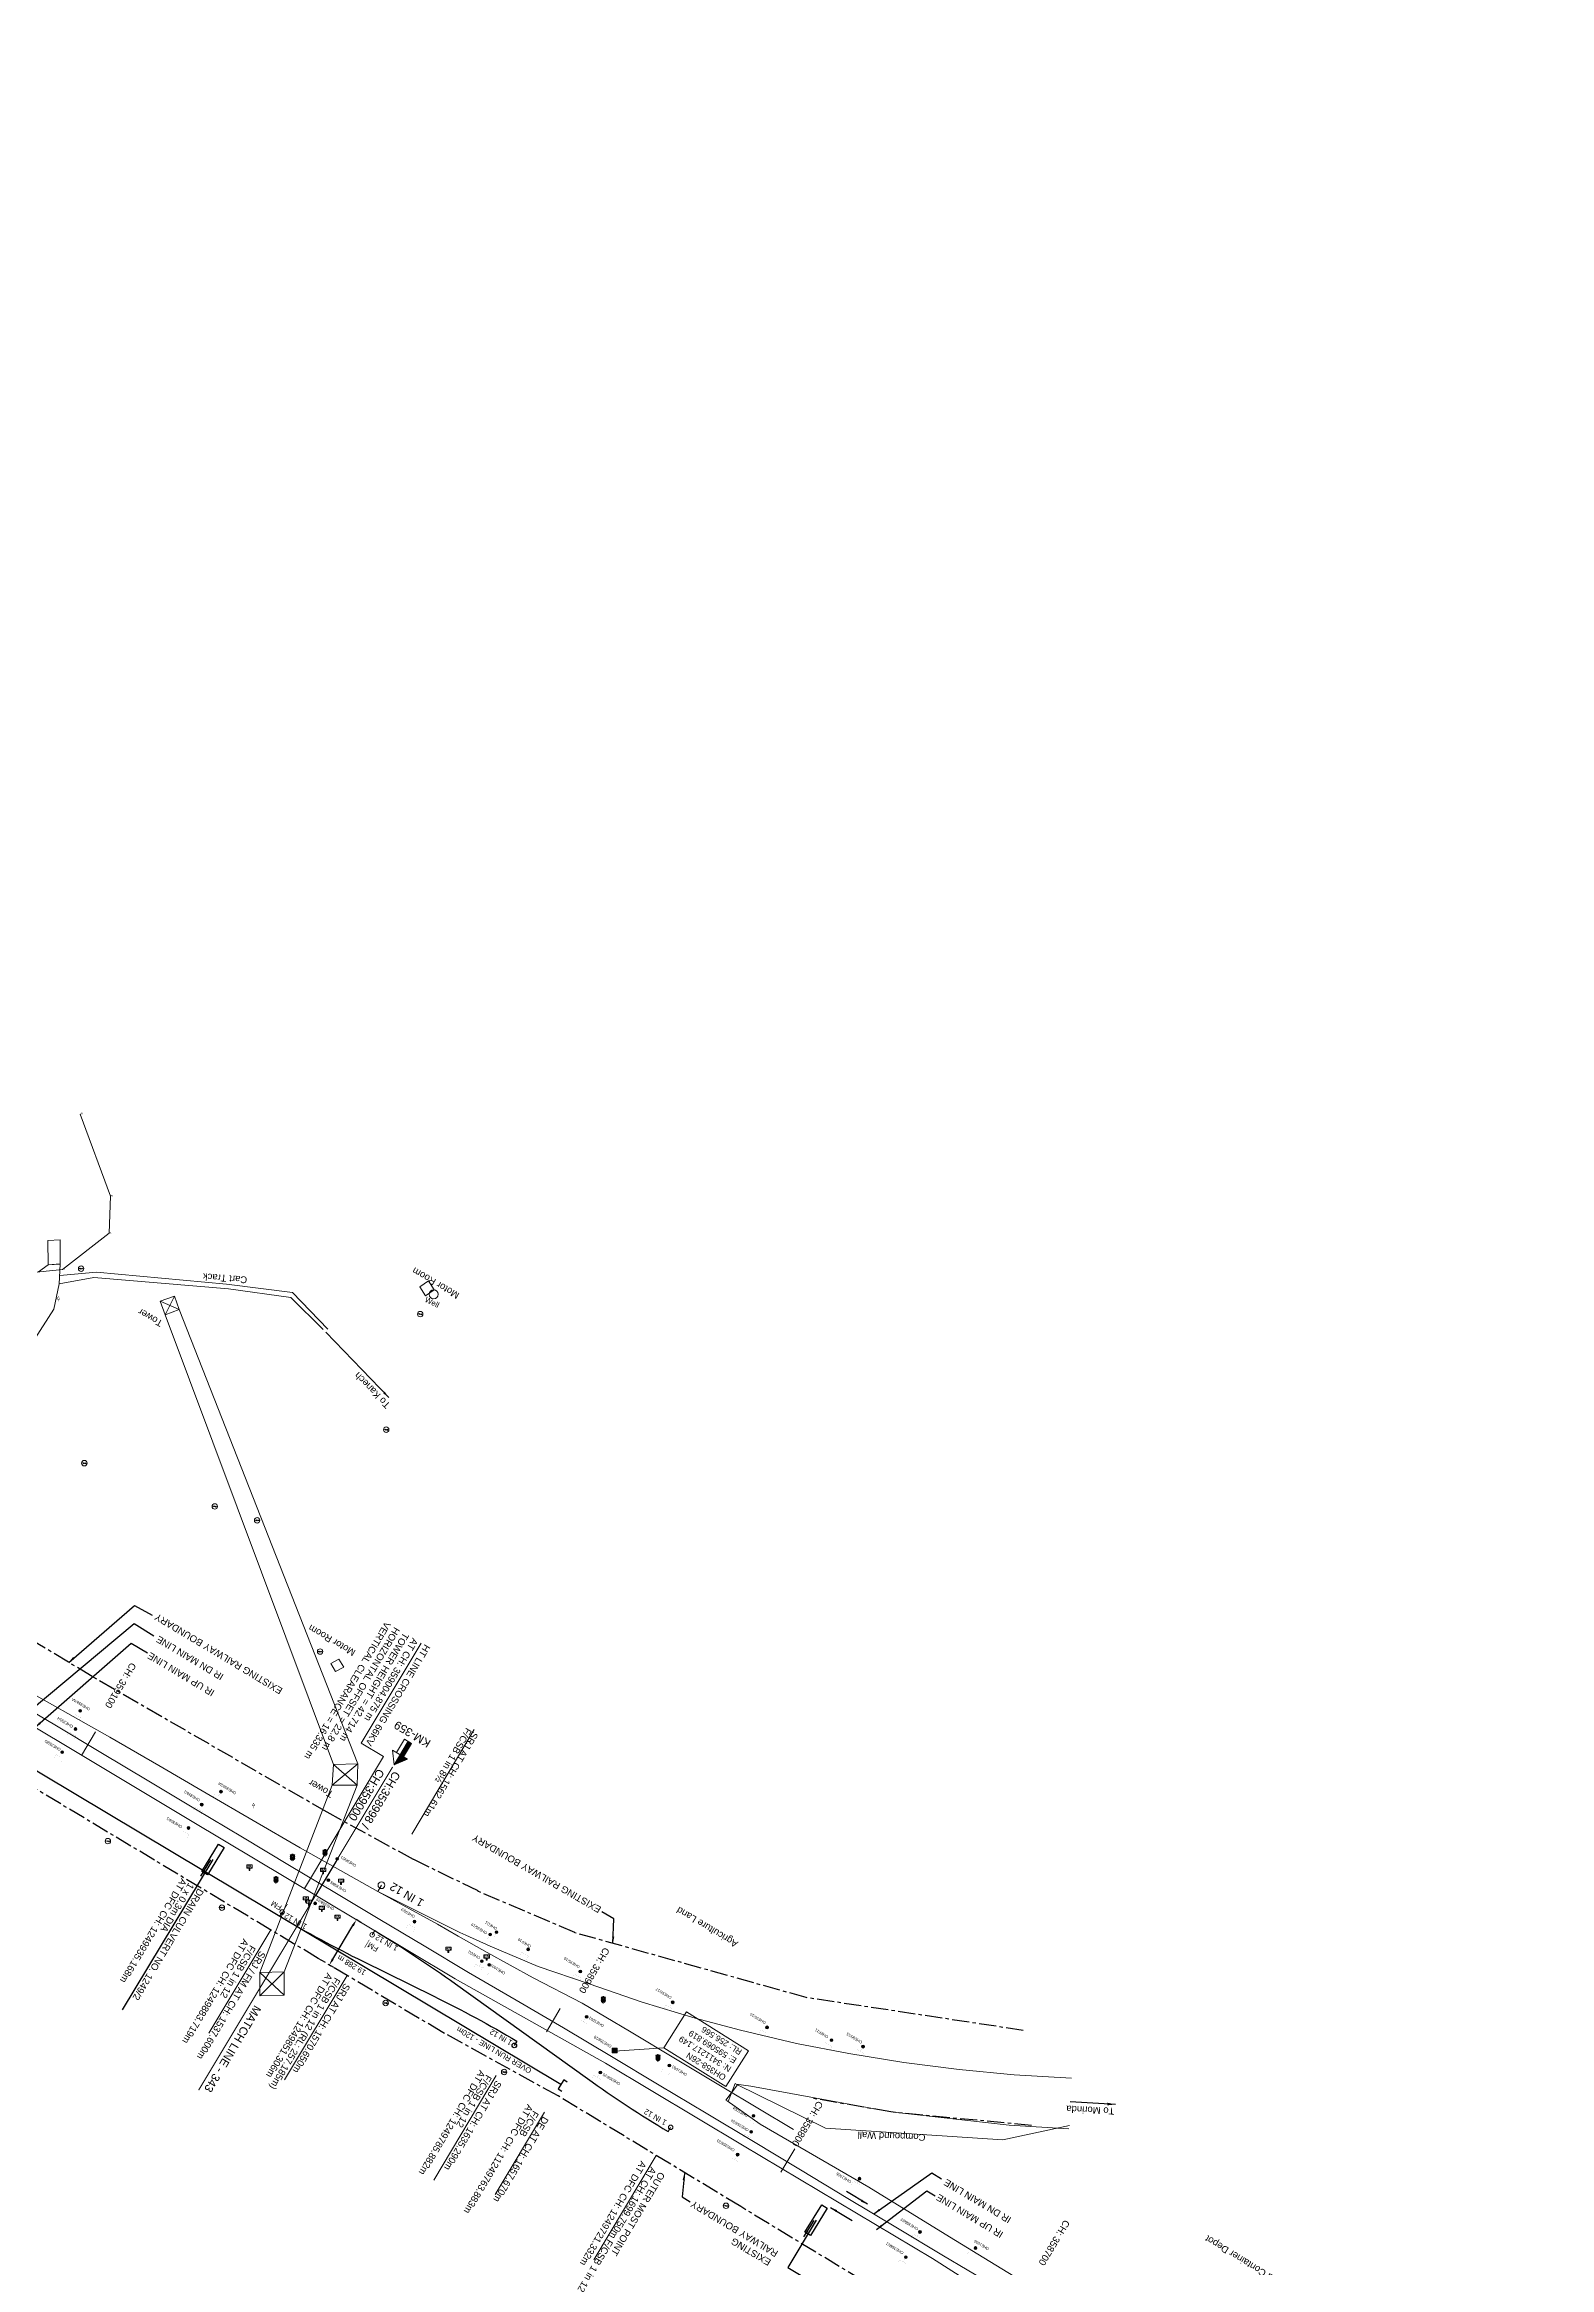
# Model space of a CAD drawing. Header units: metres. Extents: x 593168 to 611286, y 3401475 to 3412398.
# Drawn here: x 594861 to 595412, y 3411138 to 3411952 of the extents above; entities that cross this region are included whole.
import ezdxf
from ezdxf.enums import TextEntityAlignment as Align

# ---------------------------------------------------------------- set-up
doc = ezdxf.new("R2010")
doc.units = ezdxf.units.M
doc.header["$MEASUREMENT"] = 0
doc.linetypes.add('CENTER', pattern=[2, 1.25, -0.25, 0.25, -0.25])
doc.linetypes.add('PHANTOM2', pattern=[1.25, 0.625, -0.125, 0.125, -0.125, 0.125, -0.125])
doc.layers.get('Defpoints').update_dxf_attribs({"lineweight": 0})
for name, color, linetype, lineweight in [('Bench_Mark', 7, 'Continuous', 0), ('Cart Track', 34, 'Continuous', 0), ('Commercial Building Pucca', 251, 'Continuous', 0), ('Compound Wall', 251, 'Continuous', 0), ('DFCC BOUNDARY', 6, 'CENTER', 0), ('Electric Pole', 251, 'Continuous', 0), ('Exg track', 7, 'Continuous', 0), ('Existing IR Chainage', 7, 'Continuous', 0), ('Existing IR Track', 7, 'Continuous', 0), ('Fence', 251, 'F-LINE', 0), ('Gate', 251, 'Continuous', 0), ('HT & LT DETAILS IN PLAN', 7, 'Continuous', 0), ('IR PROP. DETAILS', 190, 'Continuous', 18), ('KM STONE', 7, 'Continuous', 0), ('Name Board', 251, 'Continuous', 0), ('OHE MAST', 8, 'Continuous', 0), ('OHE MAST TEXT', 8, 'Continuous', 0), ('PWR_LINE', 134, 'POWER', 0), ('Residential building Katcha', 251, 'Continuous', 0), ("SANEHWAL STN. SRJ'S", 251, 'Continuous', 0), ('SH.NOS', 251, 'Continuous', 0), ('Side Details', 251, 'Continuous', 0), ('Sign Board', 251, 'Continuous', 0), ('Subroad Edge', 34, 'Continuous', 0), ('Text1', 251, 'Continuous', 0), ('TOPOSTYLEREMARK', 251, 'Continuous', 0), ('Tower', 7, 'Continuous', 0), ('Village Area', 251, 'Continuous', 0), ('Village Area text', 251, 'Continuous', 0), ('Well', 5, 'Continuous', 0)]:
    doc.layers.add(name, color=color, linetype=linetype, lineweight=lineweight)
for name, color, linetype in [('DRAIN CULVERT', 1, 'Continuous'), ('Existing Railway Boundary', 7, 'CENTER'), ('MATCH LINE', 7, 'Continuous')]:
    doc.layers.add(name, color=color, linetype=linetype)
doc.styles.add('CUT-FILL', font='cut-fill.shx', dxfattribs={"height": 2})
doc.styles.add('NB', font='swissbo.ttf', dxfattribs={"height": 1.5})
doc.styles.get("Standard").update_dxf_attribs({"font": 'arial.ttf'})
doc.styles.add('Style-Arial', font='arial.ttf')
doc.linetypes.add('F-LINE', pattern='A,0.6,["X",Standard,S=0.3,R=0,X=0,Y=-0.15],0.1', length=0.7)
doc.linetypes.add('POWER', pattern='A,10,-0.2,[131,ltypeshp.shx,S=0.4,R=0,X=-0.2,Y=0],-0.2,[131,ltypeshp.shx,S=0.4,R=180,X=1.2,Y=0],-1.2,-0.2,[131,ltypeshp.shx,S=0.4,R=0,X=-0.2,Y=0],-0.2,[131,ltypeshp.shx,S=0.4,R=180,X=1.2,Y=0],-1.2,-0.2,[131,ltypeshp.shx,S=0.4,R=0,X=-0.2,Y=0],-0.2,[131,ltypeshp.shx,S=0.4,R=180,X=1.2,Y=0],-1.2', length=14.8)
doc.dimstyles.new('ISO-25', dxfattribs={"dimtxt": 2.5, "dimasz": 2.5, "dimexe": 1.25, "dimexo": 0.625, "dimtad": 1, "dimtxsty": 'Standard', "dimcen": 2.5, "dimadec": 0, "dimazin": 0, "dimtfac": 1, "dimtmove": 0, "dimatfit": 3, "dimfxl": 1, "dimarcsym": 0})
doc.dimstyles.get("Standard").update_dxf_attribs({"dimtxt": 2.5, "dimasz": 0.18, "dimexe": 0.18, "dimexo": 0.0625, "dimgap": 0.09, "dimtad": 0, "dimtih": 1, "dimtoh": 1, "dimdec": 3, "dimzin": 0, "dimdsep": 46, "dimtxsty": 'Standard', "dimcen": 0.09, "dimaunit": 1, "dimadec": 4, "dimazin": 0, "dimtfac": 1, "dimtdec": 3, "dimtofl": 0, "dimtmove": 0, "dimatfit": 3, "dimfxl": 1, "dimtolj": 1, "dimtzin": 0, "dimarcsym": 0})

# ---------------------------------------------------------------- blocks, each defined once
blk = doc.blocks.new('GT')
at = {"layer": 'Gate'}
for p, q in [((-0.5, -0.5), (-0.5, 0.5)), ((-0.5, 0.5), (0.5, -0.5)), ((0.5, 0.5), (0.5, -0.5))]:
    blk.add_line(p, q, dxfattribs=at)
blk.add_lwpolyline([(0.5, 0.5), (-0.5, -0.5)], dxfattribs=at)
blk = doc.blocks.new('EP')
blk.add_hatch(color=8).paths.add_polyline_path([(-0.21, -0.05), (-0.21, 0.16), (-0.93, -0.01), (-0.31, 0.07), (-0.31, -0.19), (0.31, 0), (0.31, -0.24), (0.94, -0.01), (0.41, -0.1), (0.43, 0.15)])
at = {"color": 8}
for p, q in [((-0.93, -0.01), (-0.21, 0.16)), ((-0.31, 0.07), (-0.93, -0.01)), ((-0.31, -0.19), (-0.31, 0.07)), ((0.31, 0), (-0.31, -0.19)), ((-0.21, 0.16), (-0.21, -0.05)), ((-0.21, -0.05), (0.43, 0.15)), ((0.31, -0.24), (0.31, 0)), ((0.43, 0.15), (0.41, -0.1)), ((0.94, -0.01), (0.31, -0.24)), ((0.41, -0.1), (0.94, -0.01))]:
    blk.add_line(p, q, dxfattribs=at)
blk.add_circle((0, 0), 1, dxfattribs=at)
blk = doc.blocks.new('NB')
for p, q in [((-0.98, 0.82), (-0.98, 1.98)), ((-0.98, 1.98), (0.98, 1.98)), ((-0.98, 0.82), (0.98, 0.82)), ((-0.13, 0.82), (-0.13, 0)), ((-0.13, 0), (0.13, 0)), ((0.13, 0.82), (0.13, 0)), ((0.98, 1.98), (0.98, 0.82))]:
    blk.add_line(p, q)
at = {"style": 'NB', "width": 1.025371}
blk.add_text('NB', height=0.988, rotation=180, dxfattribs=at).set_placement((0, 1.39), align=Align.MIDDLE)
blk = doc.blocks.new('SIG')
for color, points in [(1, [(-0.22, 0.42, 0.180295), (-0.01, 0.33, -0.00255), (0.01, 0.33, -0.00255), (0.02, 0.33, 0.180295), (0.23, 0.42, -0.002654), (0.25, 0.44, 0.184495), (0.33, 0.65, 1.000001), (-0.32, 0.65, 0.184495), (-0.24, 0.44, -0.002654)]), (2, [(0.23, -0.23, -0.002654), (0.25, -0.21, 0.184495), (0.33, 0.01, 1.000001), (-0.32, 0.01, 0.184495), (-0.24, -0.21, -0.002654), (-0.22, -0.23, 0.180295), (-0.01, -0.32, -0.00255), (0.01, -0.32, -0.00255), (0.02, -0.32, 0.180295)]), (3, [(0.23, -0.88, -0.002654), (0.25, -0.86, 0.184495), (0.33, -0.64, 1.000001), (-0.32, -0.64, 0.184495), (-0.24, -0.86, -0.002654), (-0.22, -0.88, 0.395599)])]:
    blk.add_hatch(color=color).paths.add_polyline_path(points)
for p, q in [((-0.31, 0.98), (-0.32, -0.9)), ((0.33, -0.9), (0.32, 0.98))]:
    blk.add_line(p, q)
for points in [[(-0.31, 0.98), (-0.81, 0.98, 0.198758), (-0.42, 0.41, 0.003814), (-0.31, 0.39, 0.003814)], [(-0.31, 0.33), (-0.81, 0.33, 0.198758), (-0.42, -0.23, 0.003727), (-0.32, -0.26, 0.003727)], [(0.32, 0.98), (0.82, 0.98, -0.198758), (0.44, 0.41, -0.003814), (0.32, 0.39, -0.003814)], [(0.32, 0.33), (0.82, 0.33, -0.198758), (0.44, -0.23, -0.003727), (0.33, -0.26, -0.003727)], [(-0.32, -0.32), (-0.81, -0.32, 0.198758), (-0.42, -0.88, 0.003639), (-0.32, -0.9)], [(0.33, -0.32), (0.82, -0.32, -0.198758), (0.44, -0.88, -0.003639), (0.33, -0.9)]]:
    blk.add_lwpolyline(points, format="xyb")
for centre, radius, start, end in [((0.01, 0.91), 0.324, 12.40488, 167.59512), ((0.01, 0.81), 0.357, 27.75781, 152.24219), ((0.01, -0.9), 0.324, 181.45715, 358.54285)]:
    blk.add_arc(centre, radius, start, end)
blk = doc.blocks.new('TSB')
at = {"const_width": 0.132}
blk.add_lwpolyline([(-0.51, 0.84), (0.54, 0.84), (0, 1.85)], close=True, dxfattribs=at)
at = {"const_width": 0.142}
blk.add_lwpolyline([(0, 0.84), (0, 0)], dxfattribs=at)
blk = doc.blocks.new('TSB70')
at = {"layer": 'SH.NOS', "const_width": 0.132}
blk.add_lwpolyline([(-0.51, 0.84), (0.54, 0.84), (0, 1.85)], close=True, dxfattribs=at)
at = {"layer": 'SH.NOS', "const_width": 0.142}
blk.add_lwpolyline([(0, 0.84), (0, 0)], dxfattribs=at)
at = {"layer": 'SH.NOS', "style": 'CUT-FILL'}
blk.add_text('70', height=0.2, dxfattribs=at).set_placement((-0.16, 1.03))
blk = doc.blocks.new('KM POST PLAN')
h = blk.add_hatch(color=256)
h.dxf.hatch_style = 1
h.paths.add_polyline_path([(0, -8.5), (-3, -8.5), (-3, -20), (0, -20)])
h.paths.add_polyline_path([(0, -8.5), (0, 0), (-6.3, -8.5)])
for points in [[(0, 0), (-6.3, -8.5), (6.3, -8.5)], [(0, 0), (0, -20)], [(0, 0), (6.3, -8.5)], [(3, -8.5), (3, -20), (-3, -20), (-3, -8.5)]]:
    blk.add_lwpolyline(points)
at = {"style": 'Style-Arial'}
blk.add_attdef('KM-POST', text='', height=6, dxfattribs=at).set_placement((0, -26, -263.9), align=Align.MIDDLE_CENTER)
blk = doc.blocks.new('OHE MAST')
h = blk.add_hatch(color=256)
h.dxf.hatch_style = 1
edge = h.paths.add_edge_path()
edge.add_arc((0, 0), 0.514, 0, 360)
at = {"const_width": 0.01}
for points in [[(1.5, 3.5), (1.5, 2), (-1.5, 2), (-1.5, 3.5)], [(0, 2), (0, 0)]]:
    blk.add_lwpolyline(points, dxfattribs=at)
blk.add_circle((0, 0), 0.514)
blk = doc.blocks.new('*D209')
at = {"layer": 'Defpoints', "color": 0, "linetype": 'ByBlock', "ltscale": 5, "transparency": 16777216}
for p in [(594975.21, 3411265), (594976.93, 3411263.98), (594967.03, 3411247.43)]:
    blk.add_point(p, dxfattribs=at)
at = {"layer": 'DFCC BOUNDARY', "color": 0, "linetype": 'ByBlock', "lineweight": -2, "ltscale": 5, "transparency": 16777216}
for p, q in [((594966.59, 3411250.6), (594973.93, 3411262.86)), ((594976.82, 3411264.04), (594975.11, 3411265.07)), ((594966.92, 3411247.49), (594965.2, 3411248.52))]:
    blk.add_line(p, q, dxfattribs=at)
at = {"layer": 'DFCC BOUNDARY', "color": 0, "linetype": 'ByBlock', "ltscale": 5, "transparency": 16777216}
for points in [[(594973.57, 3411263.07), (594974.29, 3411262.65), (594975.21, 3411265)], [(594966.23, 3411250.81), (594966.95, 3411250.38), (594965.31, 3411248.45)]]:
    blk.add_solid(points, dxfattribs=at)
at = {"layer": 'DFCC BOUNDARY', "color": 0, "linetype": 'ByBlock', "ltscale": 5, "transparency": 16777216, "insert": (594973.51, 3411248.43), "char_height": 2, "attachment_point": 5, "rotation": 149, "style": 'Style-Arial'}
blk.add_mtext('\\A1;19.288 m', dxfattribs=at)
blk = doc.blocks.new('TerminatorOpen_0.5')
at = {"color": 0, "linetype": 'ByBlock', "lineweight": -2}
for q in [(-1, 0.25), (-1, 0), (-1, -0.25)]:
    blk.add_line((0, 0), q, dxfattribs=at)
blk = doc.blocks.new('BM')
blk.add_hatch(color=256).paths.add_polyline_path([(-0.88, 0.88), (-0.88, -0.88), (0.88, -0.88), (0.88, 0.88)])
for p, q in [((0.88, 0.88), (-0.88, 0.88)), ((-0.88, 0.88), (-0.88, -0.88)), ((0.88, -0.88), (0.88, 0.88)), ((-0.88, -0.88), (0.88, -0.88))]:
    blk.add_line(p, q)

msp = doc.modelspace()

# ---------------------------------------------------------------- linework, layer by layer
at = {"layer": 'Cart Track'}
for points in [[(594963.111, 3411481.196, 256.007), (594963.1115, 3411481.1955, 256.0071), (594951.2269, 3411492.9288, 256.0801), (594928.3468, 3411496.0212, 256.0521), (594879.0772, 3411500.1616, 255.9761), (594866.4203, 3411497.9304, 256.269)], [(594866.646, 3411500.8857, 256.177), (594880.0358, 3411502.2106, 255.9681), (594927.6919, 3411497.7095, 255.9681), (594951.7755, 3411494.6922, 256.15), (594964.7309, 3411481.2421, 256.0951), (594964.731, 3411481.242, 256.095)]]:
    msp.add_polyline3d(points, dxfattribs=at)
at = {"layer": 'Commercial Building Pucca'}
for points in [[(595003.7209, 3411495.6892, 255.7652), (595000.548, 3411493.5399, 256.0641), (594998.3969, 3411496.8077, 255.7102), (595001.5794, 3411498.9635, 255.7102)], [(594970.6545, 3411357.5105, 256.5799), (594967.6304, 3411355.9513, 256.5059), (594965.8229, 3411358.9052, 256.124), (594968.8478, 3411360.4647, 256.124)]]:
    msp.add_polyline3d(points, close=True, dxfattribs=at)
at = {"layer": 'Compound Wall'}
msp.add_polyline3d([(595114.313, 3411204.7684, 258.6633), (595146.9591, 3411188.7475, 258.4314), (595211.928, 3411184.4506, 256.8008), (595236.3483, 3411189.6276, 255.7672)], dxfattribs=at)
at = {"layer": 'DRAIN CULVERT', "elevation": 31.5708}
msp.add_lwpolyline([(594920.6632, 3411281.4492), (594918.6046, 3411282.683), (594924.7287, 3411292.7107), (594926.7873, 3411291.4769)], close=True, dxfattribs=at)
msp.add_lwpolyline([(594922.6959, 3411287.08), (594889.4722, 3411231.969)], dxfattribs=at)
at = {"layer": 'DRAIN CULVERT'}
msp.add_lwpolyline([(595141.5273, 3411149.4041), (595139.4687, 3411150.6379), (595145.5928, 3411160.6657), (595147.6514, 3411159.4318)], close=True, dxfattribs=at)
msp.add_lwpolyline([(595143.5875, 3411155.017), (595133.2172, 3411137.628), (595142.6234, 3411132.0185), (595113.4344, 3411083.074)], dxfattribs=at)
at = {"layer": 'Exg track'}
msp.add_line((594983.0171, 3411275.3274), (594984.4042, 3411277.659), dxfattribs=at)
msp.add_circle((594984.4042, 3411277.659), 1.2487, dxfattribs=at)
at = {"layer": 'Existing IR Chainage', "color": 7, "linetype": 'Continuous', "lineweight": 13, "flags": 128}
for points in [[(594879.6705, 3411333.8008), (594874.5335, 3411325.2212)], [(594968.059, 3411286.766), (594960.3565, 3411273.8947)], [(594968.059, 3411286.766), (594960.3565, 3411273.8947)], [(594968.059, 3411286.766), (594960.3565, 3411273.8947)], [(595049.8062, 3411232.5581), (595044.781, 3411223.9125)], [(595135.7443, 3411181.1576), (595130.601, 3411172.5817)]]:
    msp.add_lwpolyline(points, dxfattribs=at)
at = {"layer": 'Existing IR Track', "color": 0, "lineweight": 15, "elevation": 257.2056, "flags": 128}
msp.add_lwpolyline([(594818.8469, 3411358.491), (594868.668, 3411328.7776), (594915.0594, 3411301.0226), (594961.2024, 3411273.396), (595011.4496, 3411243.3355), (595066.4225, 3411212.5168), (595116.6332, 3411182.5237), (595186.1262, 3411140.98), (595232.6809, 3411111.3592)], dxfattribs=at)
at = {"layer": 'Existing IR Track', "color": 0, "flags": 128}
for points in [[(595135.2176, 3411188.1564), (595109.1479, 3411203.8277), (595092.719, 3411213.7035), (595075.216, 3411224.2173), (595057.8506, 3411234.462), (595039.9279, 3411243.7857), (595023.0743, 3411253.0711), (595012.4365, 3411259.0396), (595004.8604, 3411263.3495), (594983.0171, 3411275.3274), (594971.3615, 3411281.897), (594954.6435, 3411291.3203), (594937.4717, 3411301.3117), (594920.2407, 3411311.3378), (594902.8483, 3411321.4576), (594884.9352, 3411331.8857), (594849.4513, 3411351.8555)], [(595237.0586, 3411207.0427), (595216.0995, 3411208.2455), (595195.88, 3411210.1324), (595175.6479, 3411212.7193), (595155.533, 3411215.9829), (595136.3623, 3411219.7507), (595115.9232, 3411224.5254), (595099.2357, 3411228.9953), (595079.866, 3411234.8482), (595060.422, 3411241.4885), (595041.8169, 3411247.8979), (595024.2, 3411255.3163), (595015.348, 3411259.3266), (595013.1106, 3411260.3408), (594983.0171, 3411275.3274)]]:
    msp.add_lwpolyline(points, dxfattribs=at)
at = {"layer": 'Existing IR Track', "color": 0, "lineweight": 15, "flags": 128}
msp.add_lwpolyline([(595207.4821, 3411131.6284), (595190.255, 3411141.9704), (595172.7274, 3411152.4847), (595155.2244, 3411162.9841), (595137.8938, 3411173.3941), (595120.6115, 3411183.7751), (595103.3412, 3411194.1257), (595086.1131, 3411204.4508), (595068.5779, 3411214.9743), (595051.0673, 3411225.4829), (595033.6784, 3411235.5897), (595016.3177, 3411245.68), (595000.058, 3411255.408), (594983.8014, 3411265.1341), (594967.2717, 3411275.0176), (594950.7068, 3411284.9222), (594933.5137, 3411295.2139), (594916.3583, 3411305.4831), (594899.2028, 3411315.7523), (594881.6033, 3411326.2873), (594864.7664, 3411336.3452), (594848.6475, 3411345.9742)], dxfattribs=at)
at = {"layer": 'Existing Railway Boundary', "ltscale": 5}
for points in [[(595219.3757, 3411224.4926), (595139.956, 3411236.51), (595055.2514, 3411260.2607), (595055.2471, 3411260.3203), (595019.6301, 3411275.5296), (595019.8343, 3411275.5642), (594996.1386, 3411287.071), (594964.5551, 3411304.37), (594878.4143, 3411354.1285), (594195.4154, 3411765.8048), (594139.4384, 3411820.4266), (594013.2418, 3411902.9335), (593973.1737, 3411931.7423), (593936.2204, 3411951.7466)], [(595669.8324, 3410826.98), (595399.9234, 3410989.4837), (595291.6104, 3411053.682), (595288.8058, 3411055.0412), (595115.987, 3411159.9478), (595049.0891, 3411200.4805), (595006.8535, 3411223.7719), (594961.2843, 3411250.8487), (594295.035, 3411650.4615)], [(595222.4084, 3411189.61), (595170.8855, 3411194.6601), (595142.1398, 3411199.6486)]]:
    msp.add_lwpolyline(points, dxfattribs=at)
at = {"layer": 'Fence'}
for points in [[(595114.3134, 3411204.7675), (595119.6114, 3411204.0268), (595170.9323, 3411194.6949), (595170.9191, 3411194.6502)], [(595986.0252, 3410674.6093), (595935.6624, 3410705.3408), (595898.6824, 3410727.4854), (595863.0026, 3410748.7516), (595828.111, 3410769.5342), (595796.2128, 3410788.4877), (595759.7379, 3410810.1088), (595723.2335, 3410832.0475), (595687.0309, 3410853.5815), (595649.8777, 3410875.916), (595611.2865, 3410898.9071), (595580.9885, 3410916.5931), (595512.5764, 3410957.996), (595476.5661, 3410979.361), (595402.8039, 3411023.3737), (595368.2592, 3411043.3332), (595301.4084, 3411083.0248), (595228.5864, 3411126.7737), (595192.3758, 3411148.8751), (595162.8088, 3411167.1177), (595123.0253, 3411190.129), (595110.9292, 3411198.7494)], [(595170.9323, 3411194.6949), (595214.1918, 3411189.7372), (595236.1556, 3411188.4395)]]:
    msp.add_lwpolyline(points, dxfattribs=at)
at = {"layer": 'HT & LT DETAILS IN PLAN', "lineweight": 13, "flags": 128}
msp.add_lwpolyline([(594956.173, 3411276.398), (594985.1133, 3411324.7596), (594976.9841, 3411329.6242), (594998.8963, 3411366.2413)], dxfattribs=at)
msp.add_lwpolyline([(594956.173, 3411276.398), (594985.1133, 3411324.7596), (594976.9841, 3411329.6242), (594998.8963, 3411366.2413)], dxfattribs=at)
at = {"layer": 'IR PROP. DETAILS'}
for p, q in [((594947.1368, 3411266.2917), (594948.0615, 3411267.8461)), ((594981.9166, 3411261.0227), (594980.9919, 3411259.4683))]:
    msp.add_line(p, q, dxfattribs=at)
at = {"layer": 'IR PROP. DETAILS', "lineweight": 30}
msp.add_line((595033.9701, 3411220.5526), (595033.0386, 3411219.0023), dxfattribs=at)
at = {"layer": 'IR PROP. DETAILS', "lineweight": 13}
msp.add_line((595089.3737, 3411187.4291), (595090.2984, 3411188.9835), dxfattribs=at)
at = {"layer": 'IR PROP. DETAILS', "lineweight": 30}
for points in [[(595050.1331, 3411204.7145), (594421.9153, 3411580.2998)], [(595052.4087, 3411205.5983), (595051.1211, 3411206.3677), (595049.1451, 3411203.0612), (595050.4327, 3411202.2917)]]:
    msp.add_lwpolyline(points, dxfattribs=at)
at = {"layer": 'IR PROP. DETAILS', "lineweight": 30, "const_width": 0.2}
for points in [[(594947.1368, 3411266.2917), (594949.9967, 3411270.7568)], [(594978.2482, 3411254.8122), (594979.9396, 3411257.6414)]]:
    msp.add_lwpolyline(points, dxfattribs=at)
at = {"layer": 'IR PROP. DETAILS', "lineweight": 13, "flags": 128}
for points in [[(594943.8407, 3411261.3113), (594921.2398, 3411223.4917)], [(594971.7894, 3411244.6066), (594948.9274, 3411206.3498)], [(595026.3883, 3411207.9336), (595003.5262, 3411169.6768)], [(595044.0823, 3411194.5891), (595026.0568, 3411164.4257)], [(595084.9897, 3411178.7288), (595062.1276, 3411140.4719)]]:
    msp.add_lwpolyline(points, dxfattribs=at)
at = {"layer": 'IR PROP. DETAILS', "lineweight": 30}
for points in [[(594947.1368, 3411266.2917, 0.01961253), (594977.5714, 3411249.8088), (595003.5189, 3411237.0454, -0.01962351), (595033.9701, 3411220.5526)], [(594981.9166, 3411261.0227, -0.02004572), (595011.4642, 3411241.5713), (595059.8096, 3411206.8905, 0.02005669), (595089.3737, 3411187.4291)]]:
    msp.add_lwpolyline(points, format="xyb", dxfattribs=at)
at = {"layer": 'IR PROP. DETAILS'}
for centre in [(594948.0615, 3411267.8461), (594980.9919, 3411259.4683), (595090.2984, 3411188.9835)]:
    msp.add_circle(centre, 0.8325, dxfattribs=at)
at = {"layer": 'IR PROP. DETAILS', "lineweight": 30}
msp.add_circle((595033.0386, 3411219.0023), 0.8325, dxfattribs=at)
at = {"layer": 'MATCH LINE', "linetype": 'PHANTOM2', "ltscale": 15, "const_width": 0.4}
msp.add_lwpolyline([(594988.4809, 3411320.9468), (594917.4539, 3411202.6013)], dxfattribs=at)
at = {"layer": 'PWR_LINE', "flags": 128}
for points, elevation in [([(594905.1447, 3411486.5956), (594966.8685, 3411321.8963)], 256.445), ([(594905.1447, 3411486.5956), (594966.8685, 3411321.8963)], 256.445), ([(594975.7758, 3411322.1574), (594910.3026, 3411488.4491)], 256.8048), ([(594975.7758, 3411322.1574), (594910.3026, 3411488.4491)], 256.8048), ([(594966.3399, 3411314.2575), (594939.8189, 3411245.698)], 256.7489), ([(594966.3399, 3411314.2575), (594939.8189, 3411245.698)], 256.7489), ([(594948.7263, 3411245.9591), (594975.5508, 3411314.3591)], 259.539), ([(594948.7263, 3411245.9591), (594975.5508, 3411314.3591)], 259.539)]:
    msp.add_lwpolyline(points, dxfattribs=dict(at, elevation=elevation))
at = {"layer": 'Residential building Katcha'}
msp.add_polyline3d([(594866.8104, 3411505.1598, 256.138), (594862.3359, 3411504.87, 256.134), (594862.2609, 3411513.7342, 256.264), (594866.7353, 3411514.024, 256.264)], close=True, dxfattribs=at)
at = {"layer": "SANEHWAL STN. SRJ'S", "lineweight": 13, "flags": 128}
msp.add_lwpolyline([(595018.3193, 3411334.6279), (594995.5217, 3411296.3326)], dxfattribs=at)
at = {"layer": 'Subroad Edge'}
msp.add_polyline3d([(594813.9014, 3411509.4366, 255.9341), (594820.0701, 3411503.7953, 256.0181), (594829.1307, 3411498.4273, 255.4602), (594836.6335, 3411496.2526, 256.0891), (594850.6661, 3411500.1955, 256.0621), (594853.9317, 3411501.0866, 256.0921), (594858.8401, 3411502.2772, 256.124), (594862.3289, 3411504.8591, 256.136), (594866.7961, 3411505.1312, 256.135), (594866.4203, 3411497.9304, 256.269), (594864.4132, 3411488.6647, 256.288), (594857.4827, 3411477.6931, 256.251)], dxfattribs=at)
at = {"layer": 'TOPOSTYLEREMARK'}
msp.add_line((595069.6786, 3411216.9481), (595087.8348, 3411218.1113), dxfattribs=at)
at = {"layer": 'TOPOSTYLEREMARK', "linetype": 'Continuous'}
msp.add_lwpolyline([(595118.7688, 3411217.0693), (595110.5504, 3411203.9171), (595087.8348, 3411218.1113), (595096.0533, 3411231.2635)], close=True, dxfattribs=at)
at = {"layer": 'Tower'}
for points in [[(594908.5895, 3411493.3403, 255.8591), (594910.3026, 3411488.4491, 256.141), (594905.1447, 3411486.5956, 256.445), (594903.429, 3411491.4941, 256.445)], [(594908.5895, 3411493.3403, 255.8591), (594910.3026, 3411488.4491, 256.141), (594905.1447, 3411486.5956, 256.445), (594903.429, 3411491.4941, 256.445)], [(594966.8685, 3411321.8963, 256.5689), (594975.7758, 3411322.1574, 256.8048), (594975.5508, 3411314.3591, 258.8453), (594966.3399, 3411314.2575, 256.7489)], [(594966.8685, 3411321.8963, 256.5689), (594975.7758, 3411322.1574, 256.8048), (594975.5508, 3411314.3591, 258.8453), (594966.3399, 3411314.2575, 256.7489)], [(594939.8189, 3411245.698, 259.3031), (594948.7263, 3411245.9591, 259.539), (594948.7727, 3411237.3722, 261.5795), (594939.8623, 3411237.111, 261.5795)], [(594939.8189, 3411245.698, 259.3031), (594948.7263, 3411245.9591, 259.539), (594948.7727, 3411237.3722, 261.5795), (594939.8623, 3411237.111, 261.5795)]]:
    msp.add_polyline3d(points, close=True, dxfattribs=at)
for points in [[(594910.3026, 3411488.4491, 256.141), (594903.429, 3411491.4941, 256.445)], [(594910.3026, 3411488.4491, 256.141), (594903.429, 3411491.4941, 256.445)], [(594905.1447, 3411486.5956, 256.445), (594908.5895, 3411493.3403, 255.8591)], [(594905.1447, 3411486.5956, 256.445), (594908.5895, 3411493.3403, 255.8591)], [(594975.7758, 3411322.1574, 256.8048), (594966.3399, 3411314.2575, 256.7489)], [(594975.7758, 3411322.1574, 256.8048), (594966.3399, 3411314.2575, 256.7489)], [(594975.5508, 3411314.3591, 258.8453), (594966.8685, 3411321.8963, 256.5689)], [(594975.5508, 3411314.3591, 258.8453), (594966.8685, 3411321.8963, 256.5689)], [(594948.7727, 3411237.3722, 261.5795), (594939.8189, 3411245.698, 259.3031)], [(594948.7727, 3411237.3722, 261.5795), (594939.8189, 3411245.698, 259.3031)], [(594948.7263, 3411245.9591, 259.539), (594939.8623, 3411237.111, 261.5795)], [(594948.7263, 3411245.9591, 259.539), (594939.8623, 3411237.111, 261.5795)]]:
    msp.add_polyline3d(points, dxfattribs=at)
at = {"layer": 'Village Area'}
msp.add_polyline3d([(594834.0213, 3411499.8716, 255.8631), (594850.9787, 3411501.4124, 256.0061), (594867.5775, 3411503.0819, 256.162), (594884.6393, 3411516.423, 255.4103), (594885.1459, 3411529.9724, 255.4522), (594874.118, 3411560.0099, 255.4792)], dxfattribs=at)
at = {"layer": 'Well'}
msp.add_circle((595003.5059, 3411494.0737, 256.194), 1.6745, dxfattribs=at)

# ---------------------------------------------------------------- block references
at = {"layer": 'Bench_Mark'}
msp.add_blockref('BM', (595069.819, 3411217.149, 257.194), dxfattribs=at)
at = {"layer": 'Electric Pole', "xscale": 0.9997078269980546, "yscale": 0.9997078269980546, "zscale": 0.9997078269980546}
for p in [(594874.4105, 3411503.4623, 254.7405), (594998.5824, 3411486.8069, 255.6902), (594986.1445, 3411444.468, 256.0051), (594875.6068, 3411432.211, 255.8511), (594923.3706, 3411416.3767, 256.249), (594938.8546, 3411411.2866, 255.8801), (594961.934, 3411363.2275, 256.373), (594884.2219, 3411293.8014, 261.6364), (594925.9863, 3411269.4513, 257.1527), (594985.9228, 3411234.5077, 259.9239), (595029.2965, 3411209.2387, 260.1609), (595110.5468, 3411160.2689, 255.4642)]:
    msp.add_blockref('EP', p, dxfattribs=at)
at = {"layer": 'Gate', "xscale": 6.904890124183896, "yscale": 0.9997078268771573, "zscale": 6.904890124183896, "rotation": 60.71483217518982}
msp.add_blockref('GT', (595112.6211, 3411201.7589, 156.3202), dxfattribs=at)
at = {"layer": 'KM STONE', "xscale": 0.5, "yscale": 0.5, "zscale": 0.5, "rotation": 148.9903102435466}
msp.add_blockref('KM POST PLAN', (594988.9925, 3411321.7992), dxfattribs=at).add_auto_attribs({'KM-POST': 'KM-359'})
at = {"layer": 'Name Board', "xscale": 0.9997078269980546, "yscale": 0.9997078269980546, "zscale": 0.9997078269980546}
for p in [(594936.0694, 3411283.1109, 258.6893), (594963.0954, 3411281.8662, 259.0492), (594969.5905, 3411277.9333, 259.0002), (594956.7155, 3411271.4583, 258.2084), (594957.8116, 3411270.2438, 257.3727), (594962.5339, 3411268.001, 257.7906), (594968.3396, 3411264.7193, 257.5336), (595008.8944, 3411253.0517, 258.0695), (595022.9232, 3411250.174, 257.3697)]:
    msp.add_blockref('NB', p, dxfattribs=at)
at = {"layer": 'OHE MAST', "rotation": 149.0208306544456}
for p in [(594874.109, 3411341.5181), (594872.3859, 3411334.8582), (594867.4928, 3411326.4113), (594918.5807, 3411307.1635), (594925.6419, 3411311.9212), (594913.7709, 3411298.624), (594968.2089, 3411287.3264), (594964.9588, 3411279.4795), (594960.1008, 3411271.0014), (594996.4805, 3411264.3233), (595024.1717, 3411259.5913), (595026.5333, 3411260.4427), (595021.1847, 3411249.8218), (595038.1082, 3411254.1598), (595023.807, 3411248.5074), (595057.2141, 3411246.0496), (595091.0539, 3411234.7755), (595059.5187, 3411229.4482), (595125.5788, 3411225.5974), (595069.4716, 3411217.419), (595149.1644, 3411220.9027), (595160.735, 3411218.5455), (595064.5689, 3411209.0645), (595089.8275, 3411211.6692), (595120.6044, 3411193.2011), (595119.7484, 3411187.3496), (595114.812, 3411178.9918), (595159.47, 3411170.1899), (595181.5834, 3411150.6892), (595201.8903, 3411144.7947), (595176.3929, 3411141.4726)]:
    msp.add_blockref('OHE MAST', p, dxfattribs=at)
at = {"layer": 'Sign Board', "xscale": 0.9997078269980546, "yscale": 0.9997078269980546, "zscale": 0.9997078269980546}
for name, p in [('TSB', (594866.0617, 3411491.4528, 256.251)), ('TSB70', (594937.5326, 3411305.8629, 257.3097)), ('SIG', (594951.8135, 3411287.857, 258.9562)), ('SIG', (594963.7611, 3411289.5394, 257.2217)), ('SIG', (594945.7482, 3411279.6684, 258.9002)), ('SIG', (595065.6104, 3411235.712, 259.3021)), ('SIG', (595085.6469, 3411214.4376, 258.7233))]:
    msp.add_blockref(name, p, dxfattribs=at)

# ---------------------------------------------------------------- texts
at = {"layer": 'Cart Track'}
msp.add_text('Cart Track', height=2.5, rotation=175.529676, dxfattribs=at).set_placement((594935.3199, 3411500.5248, 156.3202))
at = {"layer": 'DRAIN CULVERT'}
for s, p in [('AT DFC CH: 1249935.168m', (594911.1189, 3411280.448, 31.5708)), ('DRAIN CULVERT NO. 1249/2', (594917.319, 3411276.73, 31.5708)), ('1 x 0.3m DIA ', (594913.8101, 3411278.7624, 31.5708))]:
    msp.add_text(s, height=2.5, rotation=239.0235596, dxfattribs=at).set_placement(p)
at = {"layer": 'Exg track'}
msp.add_text('1 IN 12', height=3, rotation=149.7978573, dxfattribs=at).set_placement((595000.2689, 3411272.0364, -257.7411))
at = {"layer": 'Existing IR Chainage', "color": 7, "lineweight": 0, "attachment_point": 6, "style": 'Style-Arial'}
for s, insert, char_height, rotation, line_spacing_factor in [('CH: 359100', (594884.0926, 3411342.8086), 2.5, 239.0891411, 0.60036), ('CH:359000', (594973.4438, 3411301.6377), 3, 239.1030326, 0.6003), ('CH:358998 /', (594978.0993, 3411298.7382), 3, 239.1030326, 0.6003), ('CH: 358900', (595057.6338, 3411238.3863), 2.5, 239.8332284, 0.60036), ('CH: 358800', (595135.5868, 3411182.2912), 2.5, 239.0470525, 0.60036), ('CH: 358700', (595225.9347, 3411138.7272), 2.5, 239.0383832, 0.60036)]:
    msp.add_mtext(s, dxfattribs=dict(at, insert=insert, char_height=char_height, rotation=rotation, line_spacing_factor=line_spacing_factor))
at = {"layer": 'Existing IR Track', "color": 7, "lineweight": -3}
for s, p in [('IR DN MAIN LINE', (594902.2666, 3411368.0469, 1137.655)), ('IR UP MAIN LINE', (594899.108, 3411362.033, 1137.655)), ('IR DN MAIN LINE', (595190.6654, 3411169.1686)), ('IR UP MAIN LINE', (595187.8879, 3411163.6725))]:
    msp.add_text(s, height=2.5, rotation=149, dxfattribs=at).set_placement(p, align=Align.MIDDLE_RIGHT)
at = {"layer": 'Existing Railway Boundary', "linetype": 'Continuous', "ltscale": 5}
for s, rotation, p in [('EXISTING RAILWAY BOUNDARY', 149, (594902.3736, 3411377.2789, 613.7163)), ('EXISTING RAILWAY BOUNDARY', 150, (595018.571, 3411296.4056)), ('RAILWAY BOUNDARY', 149, (595098.6287, 3411162.2725, 613.7163)), ('EXISTING', 149, (595113.3381, 3411148.6945, 613.7163))]:
    msp.add_text(s, height=2.5, rotation=rotation, dxfattribs=at).set_placement(p, align=Align.RIGHT)
at = {"layer": 'HT & LT DETAILS IN PLAN', "style": 'Style-Arial'}
for s, rotation, p in [('VERTICAL CLEARANCE = 16.335 m', 239.1160485, (594985.7738, 3411374.416)), ('VERTICAL CLEARANCE = 16.335 m', 239.1160485, (594985.7738, 3411374.416)), ('HORIZONTAL OFFSET = 22.8 m', 239.1160485, (594989.1285, 3411372.4218)), ('HORIZONTAL OFFSET = 22.8 m', 239.1160485, (594989.1285, 3411372.4218)), ('TOWER HEIGHT = 42.714 m', 239.1160485, (594992.4832, 3411370.4276)), ('TOWER HEIGHT = 42.714 m', 239.1160485, (594992.4832, 3411370.4276)), ('AT CH: 359004.875 m', 239.1030326, (594995.8379, 3411368.4334)), ('AT CH: 359004.875 m', 239.1030326, (594995.8379, 3411368.4334)), ('HT LINE CROSSING 66KV', 239.1030326, (595000.272, 3411366.1059)), ('HT LINE CROSSING 66KV', 239.1030326, (595000.272, 3411366.1059))]:
    msp.add_text(s, height=2.5, rotation=rotation, dxfattribs=at).set_placement(p)
at = {"layer": 'IR PROP. DETAILS'}
for s, p in [('FM', (594948.1553, 3411270.0776)), ('1 IN 12', (594957.387, 3411263.122, -171.8274)), ('1 IN 12', (594990.7122, 3411255.1413, -171.8274)), ('FM', (594983.5364, 3411254.8724, -257.7411)), ('OVER RUN LINE - 120m', (595039.6003, 3411210.3037, -257.7411)), ('1 IN 12', (595032.5584, 3411220.5643, -171.8274)), ('1 IN 12', (595089.0822, 3411191.3509, -171.8274))]:
    msp.add_text(s, height=2, rotation=149.7978573, dxfattribs=at).set_placement(p)
at = {"layer": 'IR PROP. DETAILS', "color": 10, "style": 'Style-Arial'}
for s, p in [('AT DFC CH: 1249883.719m', (594933.8193, 3411258.249)), ('AT DFC CH: 1249851.306m', (594964.5226, 3411245.776)), ('AT DFC CH: 1249785.882m', (595020.4182, 3411210.1477)), ('AT DFC CH: 11249763.883m', (595037.9134, 3411197.6471)), ('AT DFC CH: 1249721.332m', (595079.4302, 3411176.9108))]:
    msp.add_text(s, height=2.5, rotation=239.1376746, dxfattribs=at).set_placement(p)
at = {"layer": 'IR PROP. DETAILS', "style": 'Style-Arial'}
for s, p in [('AT CH: 1699.750m F/CSB 1 in 12', (595083.0527, 3411174.7461)), ('OUTER MOST POINT', (595086.1704, 3411172.9033))]:
    msp.add_text(s, height=2.5, rotation=239.1376746, dxfattribs=at).set_placement(p)
at = {"layer": 'IR PROP. DETAILS', "lineweight": 13, "char_height": 2.5, "attachment_point": 4, "rotation": 239.1376746, "line_spacing_factor": 0.648, "style": 'Style-Arial'}
for s, insert, width in [('\\pxsm1;SRJ / FM AT CH: 1537.600m \\PF/CSB 1 in 12', (594939.2281, 3411254.2423), 48.267487), ('\\pxsm1;SRJ AT CH: 1570.650m \\PF/CSB 1 in 12{\\C190; (RL: 257.185m)}', (594969.9172, 3411242.5916), 57.644596), ('\\pxsm1;SRJ AT CH: 1635.290m \\PF/CSB 1 in 12', (595025.6575, 3411206.8044), 48.267487), ('\\pxsm1;DE AT CH: 1657.670m \\PF/CSB', (595042.8447, 3411193.6384), 48.267487)]:
    msp.add_mtext(s, dxfattribs=dict(at, insert=insert, width=width))
at = {"layer": 'MATCH LINE', "style": 'Style-Arial'}
msp.add_text('MATCH LINE - 343', height=3, rotation=239, dxfattribs=at).set_placement((594937.9607, 3411233.9531))
at = {"layer": 'OHE MAST TEXT'}
for s, p in [('OHE359/4A', (594877.78, 3411342.4183, 256.793)), ('OHE359/4', (594871.6211, 3411336.052, 256.885)), ('OHE359/3', (594867.0695, 3411327.6228, 260.378)), ('OHE359/2A', (594931.3369, 3411311.6573, 257.644)), ('OHE359/2', (594918.0735, 3411309.0897, 260.46)), ('OHE359/1', (594911.6067, 3411299.3252, 260.537)), ('OHE95/21', (594975.3571, 3411285.1266, 260.999)), ('OHE358/3', (594971.6359, 3411275.8237, 260.283)), ('OHE358/29', (594967.1479, 3411269.2371, 260.381)), ('OHE95/2', (594996.7979, 3411266.4794, 260.215)), ('OHE95/19', (595023.1859, 3411260.471, 261.205)), ('OHEG1', (595026.8867, 3411262.0549, 260.174)), ('OHEG2', (595020.7037, 3411251.3135, 259.692)), ('OHEF19', (595039.3477, 3411255.5654, 261.366)), ('OHE95/18', (595057.1661, 3411248.0341, 261.282)), ('OHE1001', (595029.8461, 3411245.7159, 261.283)), ('OHE95/17', (595090.766, 3411236.7892, 259.695)), ('OHE1002', (595065.9827, 3411226.4569, 260.362)), ('OHE95/16', (595125.291, 3411227.6102, 261.554)), ('OHE358/26', (595068.7804, 3411218.9152, 260.683)), ('OHEF21', (595148.1758, 3411222.4279, 261.428)), ('OHE95/15', (595160.5917, 3411220.4256, 260.804)), ('OHE1003', (595096.4144, 3411208.5524, 259.216)), ('OHE358/25', (595072.0265, 3411205.1609, 260.44)), ('OHE1004', (595118.6834, 3411193.4851, 260.646)), ('OHE358/24', (595118.9719, 3411188.2746, 258.67)), ('OHE358/23', (595113.835, 3411180.9129, 258.962)), ('OHE1005', (595156.5425, 3411169.3927, 258.403)), ('OHE358/22', (595181.0871, 3411152.0645, 259.237)), ('OHE358/21', (595175.7033, 3411143.2476, 259.283)), ('OHE1006', (595207.0239, 3411144.7176, 260.467))]:
    msp.add_text(s, height=1, rotation=149, dxfattribs=at).set_placement(p)
at = {"layer": "SANEHWAL STN. SRJ'S", "lineweight": 13, "insert": (595017.6824, 3411334.2095), "char_height": 2.5, "width": 48.267487, "attachment_point": 4, "rotation": 239.2342603, "line_spacing_factor": 0.648, "style": 'Style-Arial'}
msp.add_mtext('SRJ AT CH: 1562.61m \\PF/CSB 1 in 8½', dxfattribs=at)
at = {"layer": 'Side Details'}
msp.add_text('Agriculture Land', height=2.5, rotation=149, dxfattribs=at).set_placement((595115.1986, 3411256.8266, 156.3202))
at = {"layer": 'Subroad Edge'}
msp.add_text('To Kanech', height=2.5, rotation=134.336965, dxfattribs=at).set_placement((594987.8171, 3411453.7055))
at = {"layer": 'Text1'}
for s, rotation, p in [('Motor Room', 149.7733763, (595013.1877, 3411494.3824, 156.3202)), ('Motor Room', 149.7733763, (595013.1877, 3411494.3824, 156.3202)), ('Tower', 149.7733763, (594904.6058, 3411484.1651, 156.3202)), ('Tower', 149.7733763, (594904.6058, 3411484.1651, 156.3202)), ('Motor Room', 149.7733763, (594975.1619, 3411363.56, 156.3202)), ('Motor Room', 149.7733763, (594975.1619, 3411363.56, 156.3202)), ('Tower', 149.7733763, (594967.0417, 3411311.689, 153.586)), ('Tower', 149.7733763, (594967.0417, 3411311.689, 153.586)), ('Compound Wall', 177.9626968, (595183.6525, 3411186.5367, 156.3202)), ('Compound Wall', 177.9626968, (595183.6525, 3411186.5367, 156.3202))]:
    msp.add_text(s, height=2.5, rotation=rotation, dxfattribs=at).set_placement(p)
at = {"layer": 'Text1', "color": 7}
for s, rotation, p in [('To Morinda', 177.2622302, (595252.8518, 3411196.1405, 260.5337)), ('To Morinda', 177.2622302, (595252.8518, 3411196.1405, 260.5337)), ('Inland Container Depot', 148.3469028, (595317.5612, 3411130.7793, 156.3202)), ('Inland Container Depot', 148.3469028, (595317.5612, 3411130.7793, 156.3202))]:
    msp.add_text(s, height=2.5, rotation=rotation, dxfattribs=at).set_placement(p)
at = {"layer": 'TOPOSTYLEREMARK', "insert": (595097.1047, 3411213.8471), "char_height": 2.2, "width": 29.546008, "attachment_point": 2, "rotation": 148}
msp.add_mtext('\\pxql;OH358-26N\\PN: 3411217.149\\PE: 595069.819\\PRL: 256.566', dxfattribs=at)
at = {"layer": 'Village Area text'}
for p in [(594874.117, 3411560.013, 255.479), (594885.146, 3411529.972, 255.452), (594884.639, 3411516.423, 255.41), (594867.578, 3411503.082, 256.162)]:
    msp.add_text('VB', height=0.5, dxfattribs=at).set_placement(p)
at = {"layer": 'Well'}
msp.add_text('Well', height=1.99942, rotation=333.2540972, dxfattribs=at).set_placement((595000.0606, 3411491.4676, 156.3202))

# ---------------------------------------------------------------- dimensions: what is measured, and where the dimension line sits
at = {"layer": 'DFCC BOUNDARY', "color": 7, "linetype": 'ByBlock', "ltscale": 5}
dim = msp.add_linear_dim(base=(594975.2129, 3411265.0044), p1=(594967.026, 3411247.4256), p2=(594976.9304, 3411263.9766), angle=59.103055, dimstyle='Standard', override={"dimtxt": 2, "dimasz": 2.5, "dimexe": 0.125, "dimexo": 0.125, "dimgap": 0.125, "dimtad": 1, "dimtih": 0, "dimtoh": 0, "dimdec": 3, "dimzin": 11, "dimpost": ' m', "dimtxsty": 'Style-Arial', "dimsah": 1, "dimadec": 4, "dimazin": 3, "dimtmove": 2, "dimatfit": 1, "dimldrblk": 'TerminatorOpen_0.5', "dimfrac": 2, "dimtzin": 11}, dxfattribs=at)
dim.commit()
dim.dimension.update_dxf_attribs({"geometry": '*D209', "text_midpoint": (594973.5061, 3411248.4318), "dimtype": 129, "text_rotation": 149})

# ---------------------------------------------------------------- leaders
at = {"layer": 'DRAIN CULVERT'}
for points in [[(594918.2397, 3411280.9183, 31.5818), (594921.9447, 3411286.9205, 31.5542)], [(595139.1038, 3411148.8732, 0.011), (595142.8088, 3411154.8754, -0.0165)]]:
    msp.add_leader(points, dimstyle='ISO-25', override={"dimtxt": 3, "dimasz": 2.5, "dimgap": 0.625, "dimtad": 0, "dimdec": 3, "dimzin": 2, "dimtdec": 3}, dxfattribs=at)
at = {"layer": 'Existing IR Track', "color": 7, "lineweight": -3}
for points, override in [([(594855.7738, 3411341.6842, 1137.655), (594893.8837, 3411373.4619, 1137.655), (594901.0777, 3411369.0123, 1137.655)], {"dimtxt": 3, "dimasz": 2.5, "dimgap": 0.625, "dimtad": 0, "dimdec": 3, "dimzin": 2, "dimtdec": 3}), ([(594857.4909, 3411335.3738, 1137.655), (594892.7487, 3411366.3409, 1137.655), (594898.6942, 3411362.7837, 1137.655)], {"dimtxt": 3, "dimasz": 2.5, "dimgap": 0.625, "dimtad": 0, "dimdec": 3, "dimzin": 2, "dimtdec": 3}), ([(595164.684, 3411157.3096), (595185.8796, 3411172.3589), (595189.4766, 3411170.1341)], {"dimtxt": 3, "dimasz": 2.5, "dimgap": 0.625, "dimtad": 0, "dimdec": 3, "dimzin": 2, "dimtdec": 3}), ([(595162.3182, 3411160.8301), (595154.6367, 3411165.5451)], {"dimtxt": 3, "dimasz": 2.5, "dimtad": 0, "dimdec": 3, "dimzin": 2, "dimtdec": 3}), ([(595165.6362, 3411151.5716), (595184.1203, 3411165.684), (595187.093, 3411163.9054)], {"dimtxt": 3, "dimasz": 2.5, "dimgap": 0.625, "dimtad": 0, "dimdec": 3, "dimzin": 2, "dimtdec": 3}), ([(595148.8818, 3411159.6248), (595156.7196, 3411154.8664)], {"dimtxt": 3, "dimasz": 2.5, "dimtad": 0, "dimdec": 3, "dimzin": 2, "dimtdec": 3})]:
    msp.add_leader(points, dimstyle='ISO-25', override=override, dxfattribs=at)
at = {"layer": 'Existing Railway Boundary', "linetype": 'Continuous', "ltscale": 5}
for points in [[(594869.8675, 3411359.28), (594893.9888, 3411380.1056), (594900.4563, 3411376.5924)], [(595069.1539, 3411256.3625), (595069.5016, 3411265.3238), (595065.1093, 3411267.8647)]]:
    msp.add_leader(points, dimstyle='ISO-25', override={"dimtxt": 3, "dimasz": 2.5, "dimgap": 0.625, "dimtad": 0, "dimdec": 3, "dimzin": 2, "dimtdec": 3}, dxfattribs=at)
at = {"layer": 'Existing Railway Boundary', "linetype": 'Continuous', "lineweight": 0, "ltscale": 5}
msp.add_leader([(595095.328, 3411172.1477), (595094.5026, 3411163.4892), (595097.4617, 3411161.7067)], dimstyle='ISO-25', override={"dimtxt": 3, "dimasz": 2.5, "dimgap": 0.625, "dimtad": 0, "dimdec": 3, "dimzin": 2, "dimtdec": 3}, dxfattribs=at)
at = {"layer": 'Subroad Edge'}
msp.add_leader([(594987.0627, 3411456.288), (594963.9917, 3411480.2066)], dimstyle='ISO-25', override={"dimtxt": 3, "dimasz": 2.5, "dimgap": 0.625, "dimtad": 0, "dimdec": 3, "dimzin": 2, "dimtdec": 3}, dxfattribs=at)
at = {"layer": 'Text1', "color": 7}
msp.add_leader([(595253.1621, 3411197.3754), (595236.5705, 3411198.2763)], dimstyle='ISO-25', override={"dimtxt": 3, "dimasz": 3, "dimgap": 0.625, "dimtad": 0, "dimdec": 3, "dimzin": 2, "dimtdec": 3}, dxfattribs=at)

doc.saveas('drawing.dxf')
